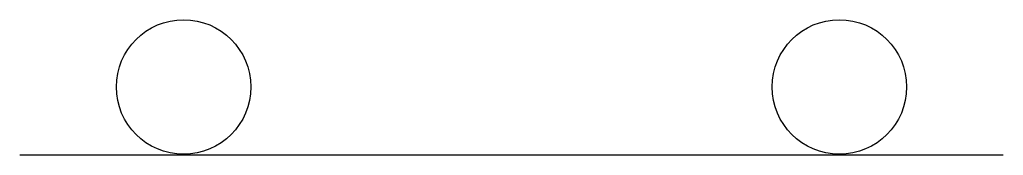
# Model space of a CAD drawing. Header units: feet. Extents: x -0.219 to 0.219, y -0.03 to 0.03.
import ezdxf

# ---------------------------------------------------------------- set-up
doc = ezdxf.new("R2010")
doc.units = ezdxf.units.FT
doc.header["$MEASUREMENT"] = 0

msp = doc.modelspace()

# ---------------------------------------------------------------- linework, layer by layer
msp.add_line((0.2195, -0.03048), (-0.2195, -0.03048))
for centre in [(-0.14635, 0), (0.14635, 0)]:
    msp.add_circle(centre, 0.03)

doc.saveas('drawing.dxf')
